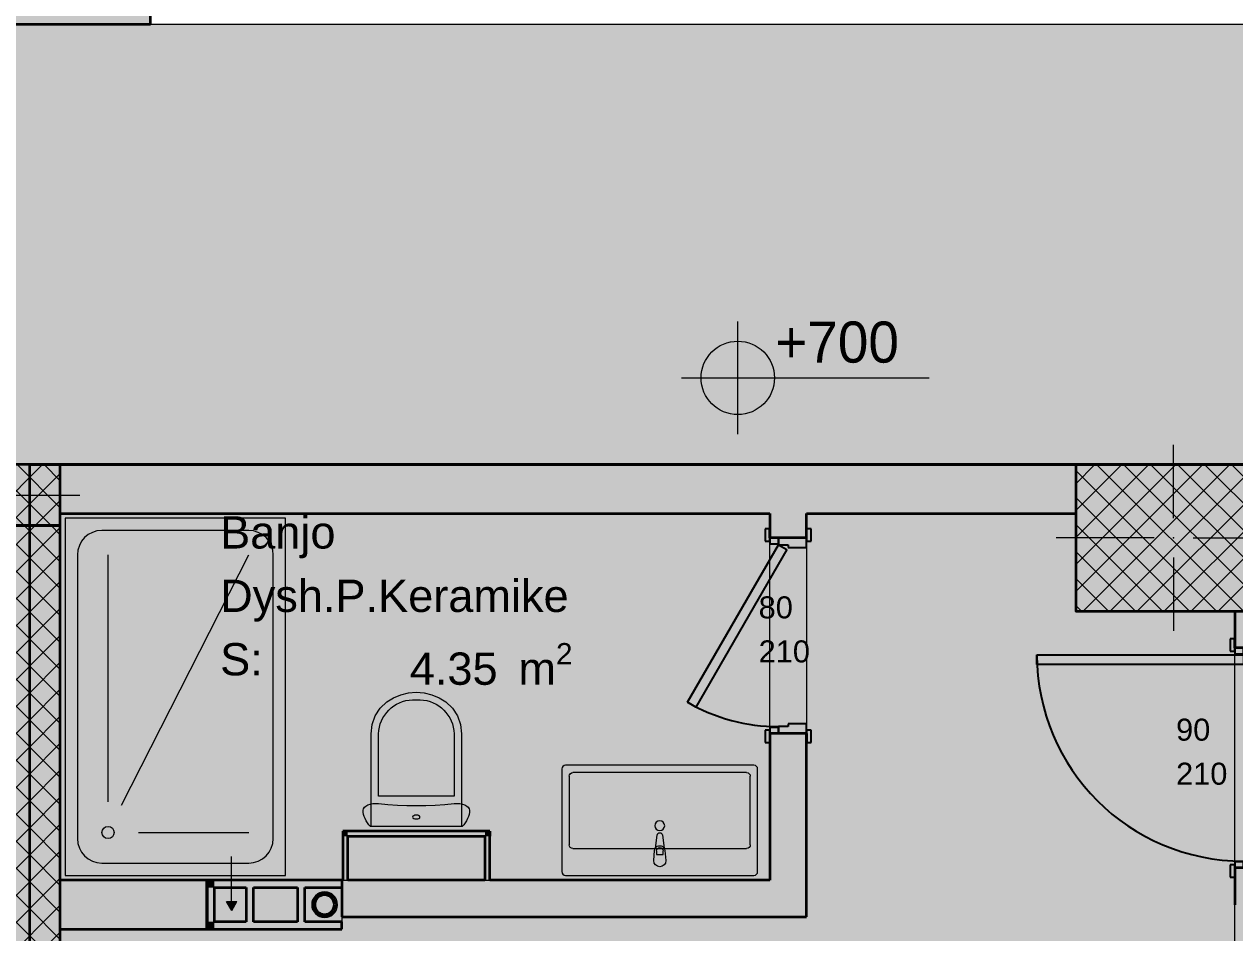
# Model space of a CAD drawing. Header units: millimetres. Extents: x 172821 to 253959, y -36092 to 17885.
# Drawn here: x 216514 to 221461, y -4731 to -1016 of the extents above; entities that cross this region are included whole.
import ezdxf
from ezdxf.enums import TextEntityAlignment as Align

# ---------------------------------------------------------------- set-up
doc = ezdxf.new("R2010")
doc.units = ezdxf.units.MM
doc.header["$MEASUREMENT"] = 0
doc.linetypes.add('Long Dashed', pattern=[2700, 1500, -1200])
for name, color, linetype, lineweight, true_color in [('A - Dimensionimi_Pen_No__156', 7, 'Continuous', 20, 0x54689e), ('A - Fill zone_Pen_No__255', 7, 'Continuous', 13, 0xe8e8e8), ('A - kanalet e ventilimit_Pen_No__176', 7, 'Continuous', 15, 0x93a0c6), ('A - kanalet e ventilimit_Pen_No__82', 7, 'Continuous', 20, 0xaaaaaa), ('A - Muret_Pen_No__82', 7, 'Continuous', 20, 0xaaaaaa), ('ARCHICAD Door Markers_Pen_No__112', 7, 'Continuous', 13, 0xd5aaaa), ('Model Unit - Zone_Pen_No__102', 7, 'Continuous', 13, 0xcccccc)]:
    doc.layers.add(name, color=color, linetype=linetype, lineweight=lineweight, true_color=true_color)
for name, color, linetype, lineweight in [('A - Fill zone_Pen_No__19', 255, 'Continuous', 0), ('A - Fill zone_Pen_No__2', 8, 'Continuous', 15), ('A - Fill zone_Pen_No__22', 8, 'Continuous', 35), ('A - kanalet e ventilimit_Pen_No__22', 8, 'Continuous', 35), ('A - Muret_Pen_No__22', 8, 'Continuous', 35), ('A - Sanitaria_Pen_No__18', 9, 'Continuous', 15), ('A - Shtyllat_Pen_No__101', 252, 'Continuous', 13), ('A - Shtyllat_Pen_No__22', 8, 'Continuous', 35), ('ARCHICAD Doors_Pen_No__42', 8, 'Continuous', 25), ('ARCHICAD Zone Stamps_Pen_No__101', 252, 'Continuous', 13)]:
    doc.layers.add(name, color=color, linetype=linetype, lineweight=lineweight)
for name, color, linetype in [('A - kanalet e ventilimit', 7, 'Continuous'), ('A - Muret', 7, 'Continuous'), ('A - Shtyllat', 7, 'Continuous'), ('Model Unit - Zone', 7, 'Continuous')]:
    doc.layers.add(name, color=color, linetype=linetype)
doc.styles.add('GENERATED_STYLE_1', font='GOTHIC.TTF')
doc.styles.add('GENERATED_STYLE_2', font='arial.ttf')
pattern_1 = [(45, (0, 0), (-55.154327, 55.154327), []), (135, (0, 0), (55.154327, 55.154327), [])]

# ---------------------------------------------------------------- blocks, each defined once
blk = doc.blocks.new('Banjo_Dysh.P.Keramike_74', base_point=(218135.4, -3641))
at = {"layer": 'ARCHICAD Zone Stamps_Pen_No__101', "color": 252, "lineweight": 13, "insert": (218089.4, -3546.6), "char_height": 132, "attachment_point": 1, "style": 'GENERATED_STYLE_2'}
blk.add_mtext('\\A1;{\\pql;\\pt0,6060;\\fArial|b0|i0|c0|p34;4.35\\fArial|b0|i0|c0|p34;\\A1{\\H.66x;\\S^  ;}\\fArial|b0|i0|c0|p34; m\\fArial|b0|i0|c0|p34;\\A1{\\H.66x;\\S2^  ;}}', dxfattribs=at)
at = {"layer": 'ARCHICAD Zone Stamps_Pen_No__101', "color": 252, "lineweight": 13, "style": 'GENERATED_STYLE_2'}
for tag, p in [('DUMMY_849', (218708.3, -2997.8)), ('ROOM_NAME', (217314.3, -3028)), ('DUMMY_850', (218708.3, -3257.1)), ('ROOM_NUMBER', (217314.3, -3287.3)), ('measuredAreaCode', (217314.3, -3546.6))]:
    blk.add_attdef(tag, text='', height=132, dxfattribs=at).set_placement(p, align=Align.TOP_LEFT)
blk = doc.blocks.new('Wall_22', base_point=(223211.1, -2816.2))
at = {"layer": 'A - Muret_Pen_No__82', "linetype": 'Continuous', "lineweight": 0, "true_color": 0xd4d4d4}
blk.add_hatch(color=254, dxfattribs=at).paths.add_polyline_path([(216661.1, -2816.2), (216661.1, -3016.2), (220811.1, -3016.2), (220811.1, -2816.2)])
at = {"layer": 'A - Muret_Pen_No__22', "color": 8, "linetype": 'Continuous', "lineweight": 35, "flags": 128}
for points in [[(220811.1, -2816.2), (216661.1, -2816.2)], [(216661.1, -3016.2), (219561.1, -3016.2)], [(219711.1, -3016.2), (220811.1, -3016.2)]]:
    blk.add_lwpolyline(points, dxfattribs=at)
blk = doc.blocks.new('Wall_73', base_point=(219561.1, -4516.2))
at = {"layer": 'A - Muret_Pen_No__82', "linetype": 'Continuous', "lineweight": 0, "true_color": 0xd4d4d4}
for points in [[(219561.1, -4516.2), (217812.1, -4516.2), (217812.1, -4666.2), (219561.1, -4666.2)], [(219561.1, -4516.2), (219711.1, -4666.2), (219711.1, -4516.2)], [(219561.1, -4516.2), (219561.1, -4666.2), (219711.1, -4666.2)]]:
    blk.add_hatch(color=254, dxfattribs=at).paths.add_polyline_path(points)
at = {"layer": 'A - Muret_Pen_No__22', "color": 8, "linetype": 'Continuous', "lineweight": 35, "flags": 128}
for points in [[(217816.1, -4516.2), (217812.1, -4516.2)], [(217812.1, -4516.2), (217812.1, -4666.2)], [(218396.1, -4516.2), (217836.1, -4516.2)], [(219561.1, -4516.2), (218416.1, -4516.2)], [(219711.1, -4666.2), (219711.1, -4516.2)], [(217812.1, -4666.2), (219711.1, -4666.2)]]:
    blk.add_lwpolyline(points, dxfattribs=at)
blk = doc.blocks.new('Door 25_2')
at = {"layer": 'ARCHICAD Doors_Pen_No__42', "color": 8, "linetype": 'Continuous', "lineweight": 25}
for p, q in [((-292.3, 337.4), (-272.3, 372)), ((-272.3, 372), (372, 0)), ((352, -34.6), (-292.3, 337.4)), ((-387, 54), (-437, 54)), ((-437, 54), (-437, 35)), ((-387, 35), (-387, 54)), ((437, 54), (387, 54)), ((387, 54), (387, 35)), ((437, 35), (437, 54)), ((-437, 35), (-387, 35)), ((-400, 35), (-437, 35)), ((-400, 35), (-437, 35)), ((-375, 35), (-400, 35)), ((-400, 35), (-400, 0)), ((-400, 0), (-400, 35)), ((-400, 0), (-400, 35)), ((-400, 0), (-375, 0)), ((-372, 0), (-400, 0)), ((-400, 0), (-400, -115)), ((-400, -115), (-400, 0)), ((-400, -115), (-400, 0)), ((-375, 0), (-375, 35)), ((-372, -40), (-372, 0)), ((372, 0), (352, -34.6)), ((400, 0), (372, 0)), ((372, 0), (372, -40)), ((400, 35), (375, 35)), ((375, 35), (375, 0)), ((375, 0), (400, 0)), ((387, 35), (437, 35)), ((400, 0), (400, 35)), ((400, 0), (400, 35)), ((400, 0), (400, 35)), ((400, 35), (437, 35)), ((400, 35), (437, 35)), ((400, -115), (400, 0)), ((400, -115), (400, 0)), ((400, -115), (400, 0)), ((-360, -40), (-372, -40)), ((-360, -115), (-360, -40)), ((372, -40), (360, -40)), ((360, -40), (360, -115)), ((-387, -115), (-437, -115)), ((-437, -115), (-437, -134)), ((-400, -115), (-437, -115)), ((-400, -115), (-437, -115)), ((-437, -134), (-387, -134)), ((-400, -115), (-360, -115)), ((-387, -134), (-387, -115)), ((360, -115), (400, -115)), ((437, -115), (387, -115)), ((387, -115), (387, -134)), ((387, -134), (437, -134)), ((400, -115), (437, -115)), ((400, -115), (437, -115)), ((437, -134), (437, -115))]:
    blk.add_line(p, q, dxfattribs=at)
blk.add_arc((372, 0), 744, 150, 180, dxfattribs=at)
blk = doc.blocks.new('D Marker 22')
at = {"layer": 'ARCHICAD Door Markers_Pen_No__112', "color": 9, "lineweight": 13, "true_color": 0xd5aaaa, "style": 'GENERATED_STYLE_2'}
for tag, p in [('AC_MarkerText_3', (-165.9, -155.7)), ('AC_MarkerText_2', (14.1, -224))]:
    blk.add_attdef(tag, text='', height=90, rotation=270, dxfattribs=at).set_placement(p, align=Align.BOTTOM_LEFT)
blk = doc.blocks.new('Wall_74', base_point=(219561.1, -4516.2))
at = {"layer": 'A - Muret_Pen_No__82', "linetype": 'Continuous', "lineweight": 0, "true_color": 0xd4d4d4}
for points in [[(219711.1, -3016.2), (219561.1, -3016.2), (219561.1, -3116.2), (219711.1, -3116.2)], [(219711.1, -3916.2), (219561.1, -3916.2), (219561.1, -4516.2), (219711.1, -4516.2)]]:
    blk.add_hatch(color=254, dxfattribs=at).paths.add_polyline_path(points)
at = {"layer": 'A - Muret_Pen_No__22', "color": 8, "linetype": 'Continuous', "lineweight": 35}
for p, q in [((219561.1, -3116.2), (219561.1, -3079.2)), ((219596.1, -3116.2), (219561.1, -3116.2)), ((219711.1, -3116.2), (219596.1, -3116.2)), ((219711.1, -3116.2), (219711.1, -3079.2)), ((219561.1, -3916.2), (219561.1, -3953.2)), ((219596.1, -3916.2), (219561.1, -3916.2)), ((219711.1, -3916.2), (219596.1, -3916.2)), ((219711.1, -3916.2), (219711.1, -3953.2))]:
    blk.add_line(p, q, dxfattribs=at)
at = {"layer": 'A - Muret_Pen_No__22', "color": 8, "linetype": 'Continuous', "lineweight": 35, "flags": 128}
for points in [[(219561.1, -3016.2), (219561.1, -3116.2)], [(219711.1, -3116.2), (219711.1, -3016.2)], [(219561.1, -3916.2), (219561.1, -4516.2)], [(219711.1, -4516.2), (219711.1, -3916.2)]]:
    blk.add_lwpolyline(points, dxfattribs=at)
at = {"layer": 'ARCHICAD Door Markers_Pen_No__112', "color": 9, "lineweight": 13, "true_color": 0xd5aaaa}
ref = blk.add_blockref('D Marker 22', (219561.1, -3516.2), dxfattribs=dict(at, rotation=90))
ref.add_attrib('AC_MarkerText_2', '80', dxfattribs={"color": 9, "lineweight": 13, "true_color": 0xd5aaaa, "height": 90, "rotation": 360, "style": 'GENERATED_STYLE_2'}).set_placement((219515.1, -3472.6), align=Align.BOTTOM_LEFT)
ref.add_attrib('AC_MarkerText_3', '210', dxfattribs={"color": 9, "lineweight": 13, "true_color": 0xd5aaaa, "height": 90, "rotation": 360, "style": 'GENERATED_STYLE_2'}).set_placement((219515.1, -3652.6), align=Align.BOTTOM_LEFT)
at = {"layer": 'ARCHICAD Doors_Pen_No__42', "color": 8, "linetype": 'Continuous', "lineweight": 25, "zscale": 1000, "rotation": 90}
blk.add_blockref('Door 25_2', (219596.1, -3516.2), dxfattribs=at)
blk = doc.blocks.new('Door 25')
at = {"layer": 'ARCHICAD Doors_Pen_No__42', "color": 8, "linetype": 'Continuous', "lineweight": 25}
for p, q in [((382, 0), (382, 844)), ((382, 844), (422, 844)), ((422, 844), (422, 0)), ((-437, 54), (-487, 54)), ((-487, 54), (-487, 35)), ((-437, 35), (-437, 54)), ((487, 54), (437, 54)), ((437, 54), (437, 35)), ((487, 35), (487, 54)), ((-487, 35), (-437, 35)), ((-450, 35), (-487, 35)), ((-450, 35), (-487, 35)), ((-425, 35), (-450, 35)), ((-450, 35), (-450, 0)), ((-450, 0), (-450, 35)), ((-450, 0), (-450, 35)), ((-450, 0), (-425, 0)), ((-422, 0), (-450, 0)), ((-450, 0), (-450, -115)), ((-450, -115), (-450, 0)), ((-450, -115), (-450, 0)), ((-425, 0), (-425, 35)), ((-422, -40), (-422, 0)), ((422, 0), (382, 0)), ((450, 0), (422, 0)), ((422, 0), (422, -40)), ((450, 35), (425, 35)), ((425, 35), (425, 0)), ((425, 0), (450, 0)), ((437, 35), (487, 35)), ((450, 0), (450, 35)), ((450, 0), (450, 35)), ((450, 0), (450, 35)), ((450, 35), (487, 35)), ((450, 35), (487, 35)), ((450, -115), (450, 0)), ((450, -115), (450, 0)), ((450, -115), (450, 0)), ((-410, -40), (-422, -40)), ((-410, -115), (-410, -40)), ((422, -40), (410, -40)), ((410, -40), (410, -115)), ((-437, -115), (-487, -115)), ((-487, -115), (-487, -134)), ((-450, -115), (-487, -115)), ((-450, -115), (-487, -115)), ((-487, -134), (-437, -134)), ((-450, -115), (-410, -115)), ((-437, -134), (-437, -115)), ((410, -115), (450, -115)), ((487, -115), (437, -115)), ((437, -115), (437, -134)), ((437, -134), (487, -134)), ((450, -115), (487, -115)), ((450, -115), (487, -115)), ((487, -134), (487, -115))]:
    blk.add_line(p, q, dxfattribs=at)
blk.add_arc((422, 0), 844, 90, 180, dxfattribs=at)
blk = doc.blocks.new('Wall_88', base_point=(221611.1, -3416.2))
at = {"layer": 'A - Muret_Pen_No__82', "linetype": 'Continuous', "lineweight": 0, "true_color": 0xd4d4d4}
for points in [[(221461.1, -3416.2), (221461.1, -3566.2), (221611.1, -3566.2), (221611.1, -3416.2)], [(221461.1, -4616.2), (221611.1, -4616.2), (221611.1, -4466.2), (221461.1, -4466.2)]]:
    blk.add_hatch(color=254, dxfattribs=at).paths.add_polyline_path(points)
at = {"layer": 'A - Muret_Pen_No__22', "color": 8, "linetype": 'Continuous', "lineweight": 35}
for p, q in [((221461.1, -3566.2), (221461.1, -3529.2)), ((221611.1, -3566.2), (221611.1, -3529.2)), ((221496.1, -3566.2), (221461.1, -3566.2)), ((221611.1, -3566.2), (221496.1, -3566.2)), ((221461.1, -4466.2), (221461.1, -4503.2)), ((221496.1, -4466.2), (221461.1, -4466.2)), ((221611.1, -4466.2), (221496.1, -4466.2)), ((221611.1, -4466.2), (221611.1, -4503.2))]:
    blk.add_line(p, q, dxfattribs=at)
at = {"layer": 'A - Muret_Pen_No__22', "color": 8, "linetype": 'Continuous', "lineweight": 35, "flags": 128}
for points in [[(221461.1, -3416.2), (221461.1, -3566.2)], [(221611.1, -3566.2), (221611.1, -3416.2)], [(221461.1, -4466.2), (221461.1, -4616.2)], [(221611.1, -4616.2), (221611.1, -4466.2)]]:
    blk.add_lwpolyline(points, dxfattribs=at)
at = {"layer": 'ARCHICAD Door Markers_Pen_No__112', "color": 9, "lineweight": 13, "true_color": 0xd5aaaa}
ref = blk.add_blockref('D Marker 22', (221611.1, -4016.2), dxfattribs=dict(at, rotation=270))
ref.add_attrib('AC_MarkerText_2', '90', dxfattribs={"color": 9, "lineweight": 13, "true_color": 0xd5aaaa, "height": 90, "rotation": 360, "style": 'GENERATED_STYLE_2'}).set_placement((221221.1, -3972.6), align=Align.BOTTOM_LEFT)
ref.add_attrib('AC_MarkerText_3', '210', dxfattribs={"color": 9, "lineweight": 13, "true_color": 0xd5aaaa, "height": 90, "rotation": 360, "style": 'GENERATED_STYLE_2'}).set_placement((221221.1, -4152.6), align=Align.BOTTOM_LEFT)
at = {"layer": 'ARCHICAD Doors_Pen_No__42', "color": 8, "linetype": 'Continuous', "lineweight": 25, "zscale": 1000, "rotation": 90}
blk.add_blockref('Door 25', (221496.1, -4016.2), dxfattribs=at)
blk = doc.blocks.new('Door 25_3')
at = {"layer": 'ARCHICAD Doors_Pen_No__42', "color": 8, "linetype": 'Continuous', "lineweight": 25}
for p, q in [((432, 0), (432, 944)), ((432, 944), (472, 944)), ((472, 944), (472, 0)), ((-487, 104), (-537, 104)), ((-537, 104), (-537, 85)), ((-487, 85), (-487, 104)), ((537, 104), (487, 104)), ((487, 104), (487, 85)), ((537, 85), (537, 104)), ((-537, 85), (-487, 85)), ((-500, 85), (-537, 85)), ((-500, 85), (-537, 85)), ((-475, 85), (-500, 85)), ((-500, 85), (-500, 0)), ((-500, 0), (-500, 85)), ((-500, 0), (-500, 85)), ((-475, 0), (-475, 85)), ((500, 85), (475, 85)), ((475, 85), (475, 0)), ((487, 85), (537, 85)), ((500, 0), (500, 85)), ((500, 0), (500, 85)), ((500, 0), (500, 85)), ((500, 85), (537, 85)), ((500, 85), (537, 85)), ((-500, 0), (-475, 0)), ((-472, 0), (-500, 0)), ((-500, 0), (-500, -115)), ((-500, -115), (-500, 0)), ((-500, -115), (-500, 0)), ((-472, -40), (-472, 0)), ((472, 0), (432, 0)), ((500, 0), (472, 0)), ((472, 0), (472, -40)), ((475, 0), (500, 0)), ((500, -115), (500, 0)), ((500, -115), (500, 0)), ((500, -115), (500, 0)), ((-460, -40), (-472, -40)), ((-460, -115), (-460, -40)), ((472, -40), (460, -40)), ((460, -40), (460, -115)), ((-487, -115), (-537, -115)), ((-537, -115), (-537, -134)), ((-500, -115), (-537, -115)), ((-500, -115), (-537, -115)), ((-537, -134), (-487, -134)), ((-500, -115), (-460, -115)), ((-487, -134), (-487, -115)), ((460, -115), (500, -115)), ((537, -115), (487, -115)), ((487, -115), (487, -134)), ((487, -134), (537, -134)), ((500, -115), (537, -115)), ((500, -115), (537, -115)), ((537, -134), (537, -115))]:
    blk.add_line(p, q, dxfattribs=at)
blk.add_arc((472, 0), 944, 90, 180, dxfattribs=at)
blk = doc.blocks.new('Wall_229', base_point=(217030.1, -1016.2))
at = {"layer": 'A - Muret_Pen_No__82', "linetype": 'Continuous', "lineweight": 0, "true_color": 0xd4d4d4}
for points in [[(213831.1, -816.2), (213831.1, -1016.2), (213981.1, -1016.2), (213981.1, -816.2)], [(214981.1, -816.2), (214981.1, -1016.2), (217030.1, -1016.2), (217030.1, -816.2)]]:
    blk.add_hatch(color=254, dxfattribs=at).paths.add_polyline_path(points)
at = {"layer": 'A - Muret_Pen_No__22', "color": 8, "linetype": 'Continuous', "lineweight": 35}
for p, q in [((213981.1, -816.2), (213944.1, -816.2)), ((213981.1, -901.2), (213981.1, -816.2)), ((214981.1, -816.2), (215018.1, -816.2)), ((214981.1, -901.2), (214981.1, -816.2)), ((213981.1, -1016.2), (213981.1, -901.2)), ((214981.1, -1016.2), (214981.1, -901.2)), ((213981.1, -1016.2), (213944.1, -1016.2)), ((214981.1, -1016.2), (215018.1, -1016.2))]:
    blk.add_line(p, q, dxfattribs=at)
at = {"layer": 'A - Muret_Pen_No__22', "color": 8, "linetype": 'Continuous', "lineweight": 35, "flags": 128}
for points in [[(213981.1, -816.2), (213831.1, -816.2)], [(215481.1, -816.2), (214981.1, -816.2)], [(217030.1, -816.2), (215631.1, -816.2)], [(217030.1, -1016.2), (217030.1, -816.2)], [(213831.1, -1016.2), (213981.1, -1016.2)], [(214981.1, -1016.2), (217030.1, -1016.2)]]:
    blk.add_lwpolyline(points, dxfattribs=at)
at = {"layer": 'ARCHICAD Door Markers_Pen_No__112', "color": 9, "lineweight": 13, "true_color": 0xd5aaaa}
ref = blk.add_blockref('D Marker 22', (214481.1, -1016.2), dxfattribs=dict(at, rotation=180))
ref.add_attrib('AC_MarkerText_2', '100', dxfattribs={"color": 9, "lineweight": 13, "true_color": 0xd5aaaa, "height": 90, "rotation": 90, "style": 'GENERATED_STYLE_2'}).set_placement((214466.9, -751.7), align=Align.BOTTOM_LEFT)
ref.add_attrib('AC_MarkerText_3', '210', dxfattribs={"color": 9, "lineweight": 13, "true_color": 0xd5aaaa, "height": 90, "rotation": 90, "style": 'GENERATED_STYLE_2'}).set_placement((214646.9, -751.7), align=Align.BOTTOM_LEFT)
at = {"layer": 'ARCHICAD Doors_Pen_No__42', "color": 8, "linetype": 'Continuous', "lineweight": 25, "xscale": -1, "zscale": 1000}
blk.add_blockref('Door 25_3', (214481.1, -901.2), dxfattribs=at)
blk = doc.blocks.new('Wall_253', base_point=(218416.1, -4316.2))
at = {"layer": 'A - Muret_Pen_No__82', "linetype": 'Continuous', "lineweight": 0, "true_color": 0xd4d4d4}
for points in [[(217836.1, -4336.2), (217816.1, -4316.2), (217816.1, -4336.2)], [(217836.1, -4316.2), (217816.1, -4316.2), (217836.1, -4336.2)], [(217836.1, -4336.2), (218396.1, -4336.2), (218396.1, -4316.2), (217836.1, -4316.2)], [(218396.1, -4336.2), (218416.1, -4336.2), (218416.1, -4316.2)], [(218396.1, -4336.2), (218416.1, -4316.2), (218396.1, -4316.2)]]:
    blk.add_hatch(color=254, dxfattribs=at).paths.add_polyline_path(points)
at = {"layer": 'A - Muret_Pen_No__22', "color": 8, "linetype": 'Continuous', "lineweight": 35, "flags": 128}
for points in [[(217816.1, -4316.2), (217816.1, -4336.2)], [(218416.1, -4316.2), (217816.1, -4316.2)], [(217836.1, -4336.2), (218396.1, -4336.2)], [(218416.1, -4316.2), (218416.1, -4336.2)]]:
    blk.add_lwpolyline(points, dxfattribs=at)
blk = doc.blocks.new('Wall_254', base_point=(218416.1, -4316.2))
at = {"layer": 'A - Muret_Pen_No__82', "linetype": 'Continuous', "lineweight": 0, "true_color": 0xd4d4d4}
blk.add_hatch(color=254, dxfattribs=at).paths.add_polyline_path([(218396.1, -4336.2), (218396.1, -4516.2), (218416.1, -4516.2), (218416.1, -4336.2)])
at = {"layer": 'A - Muret_Pen_No__22', "color": 8, "linetype": 'Continuous', "lineweight": 35, "flags": 128}
for points in [[(218396.1, -4336.2), (218396.1, -4516.2)], [(218416.1, -4516.2), (218416.1, -4336.2)]]:
    blk.add_lwpolyline(points, dxfattribs=at)
blk = doc.blocks.new('Wall_255', base_point=(217816.1, -4316.2))
at = {"layer": 'A - Muret_Pen_No__82', "linetype": 'Continuous', "lineweight": 0, "true_color": 0xd4d4d4}
blk.add_hatch(color=254, dxfattribs=at).paths.add_polyline_path([(217816.1, -4336.2), (217816.1, -4516.2), (217836.1, -4516.2), (217836.1, -4336.2)])
at = {"layer": 'A - Muret_Pen_No__22', "color": 8, "linetype": 'Continuous', "lineweight": 35, "flags": 128}
for points in [[(217816.1, -4336.2), (217816.1, -4516.2)], [(217836.1, -4516.2), (217836.1, -4336.2)]]:
    blk.add_lwpolyline(points, dxfattribs=at)
blk = doc.blocks.new('Wall_298', base_point=(217261.1, -4516.2))
at = {"layer": 'A - kanalet e ventilimit_Pen_No__82', "linetype": 'Continuous', "lineweight": 0, "true_color": 0xd4d4d4}
for points in [[(217291.1, -4546.2), (217261.1, -4516.2), (217261.1, -4546.2)], [(217291.1, -4516.2), (217261.1, -4516.2), (217291.1, -4546.2)], [(217291.1, -4546.2), (217811.1, -4546.2), (217811.1, -4516.2), (217291.1, -4516.2)]]:
    blk.add_hatch(color=254, dxfattribs=at).paths.add_polyline_path(points)
at = {"layer": 'A - kanalet e ventilimit_Pen_No__22', "color": 8, "linetype": 'Continuous', "lineweight": 35, "flags": 128}
for points in [[(217261.1, -4516.2), (217261.1, -4546.2)], [(217811.1, -4516.2), (217261.1, -4516.2)], [(217291.1, -4546.2), (217421.1, -4546.2)], [(217451.1, -4546.2), (217631.1, -4546.2)], [(217661.1, -4546.2), (217811.1, -4546.2)], [(217811.1, -4516.2), (217811.1, -4546.2)]]:
    blk.add_lwpolyline(points, dxfattribs=at)
blk = doc.blocks.new('Wall_299', base_point=(217661.1, -4516.2))
at = {"layer": 'A - kanalet e ventilimit_Pen_No__82', "linetype": 'Continuous', "lineweight": 0, "true_color": 0xd4d4d4}
blk.add_hatch(color=254, dxfattribs=at).paths.add_polyline_path([(217631.1, -4546.2), (217631.1, -4686.2), (217661.1, -4686.2), (217661.1, -4546.2)])
at = {"layer": 'A - kanalet e ventilimit_Pen_No__22', "color": 8, "linetype": 'Continuous', "lineweight": 35, "flags": 128}
for points in [[(217631.1, -4546.2), (217631.1, -4686.2)], [(217661.1, -4686.2), (217661.1, -4546.2)]]:
    blk.add_lwpolyline(points, dxfattribs=at)
blk = doc.blocks.new('Wall_300', base_point=(217811.1, -4716.2))
at = {"layer": 'A - kanalet e ventilimit_Pen_No__82', "linetype": 'Continuous', "lineweight": 0, "true_color": 0xd4d4d4}
for points in [[(217261.1, -4686.2), (217261.1, -4716.2), (217291.1, -4686.2)], [(217291.1, -4686.2), (217261.1, -4716.2), (217291.1, -4716.2)], [(217291.1, -4716.2), (217811.1, -4716.2), (217811.1, -4686.2), (217291.1, -4686.2)]]:
    blk.add_hatch(color=254, dxfattribs=at).paths.add_polyline_path(points)
at = {"layer": 'A - kanalet e ventilimit_Pen_No__22', "color": 8, "linetype": 'Continuous', "lineweight": 35, "flags": 128}
for points in [[(217261.1, -4716.2), (217261.1, -4686.2)], [(217421.1, -4686.2), (217291.1, -4686.2)], [(217631.1, -4686.2), (217451.1, -4686.2)], [(217811.1, -4686.2), (217661.1, -4686.2)], [(217811.1, -4716.2), (217811.1, -4686.2)], [(217261.1, -4716.2), (217811.1, -4716.2)]]:
    blk.add_lwpolyline(points, dxfattribs=at)
blk = doc.blocks.new('Wall_301', base_point=(217261.1, -4716.2))
at = {"layer": 'A - kanalet e ventilimit_Pen_No__82', "linetype": 'Continuous', "lineweight": 0, "true_color": 0xd4d4d4}
blk.add_hatch(color=254, dxfattribs=at).paths.add_polyline_path([(217291.1, -4686.2), (217291.1, -4546.2), (217261.1, -4546.2), (217261.1, -4686.2)])
at = {"layer": 'A - kanalet e ventilimit_Pen_No__22', "color": 8, "linetype": 'Continuous', "lineweight": 35, "flags": 128}
for points in [[(217261.1, -4546.2), (217261.1, -4686.2)], [(217291.1, -4686.2), (217291.1, -4546.2)]]:
    blk.add_lwpolyline(points, dxfattribs=at)
blk = doc.blocks.new('Wall_302', base_point=(217421.1, -4516.2))
at = {"layer": 'A - kanalet e ventilimit_Pen_No__82', "linetype": 'Continuous', "lineweight": 0, "true_color": 0xd4d4d4}
blk.add_hatch(color=254, dxfattribs=at).paths.add_polyline_path([(217421.1, -4546.2), (217421.1, -4686.2), (217451.1, -4686.2), (217451.1, -4546.2)])
at = {"layer": 'A - kanalet e ventilimit_Pen_No__22', "color": 8, "linetype": 'Continuous', "lineweight": 35, "flags": 128}
for points in [[(217421.1, -4546.2), (217421.1, -4686.2)], [(217451.1, -4686.2), (217451.1, -4546.2)]]:
    blk.add_lwpolyline(points, dxfattribs=at)
blk = doc.blocks.new('Wall_303', base_point=(217791.1, -4616.2))
at = {"layer": 'A - kanalet e ventilimit_Pen_No__82', "linetype": 'Continuous', "lineweight": 0, "true_color": 0xd4d4d4}
blk.add_hatch(color=254, dxfattribs=at).paths.add_polyline_path([(217791.1, -4616.2, 1), (217691.1, -4616.2), (217701.1, -4616.2, -1), (217781.1, -4616.2)])
at = {"layer": 'A - kanalet e ventilimit_Pen_No__22', "color": 8, "linetype": 'Continuous', "lineweight": 35}
for radius in [50, 40]:
    blk.add_arc((217741.1, -4616.2), radius, 0, 180, dxfattribs=at)
blk = doc.blocks.new('Wall_304', base_point=(217691.1, -4616.2))
at = {"layer": 'A - kanalet e ventilimit_Pen_No__82', "linetype": 'Continuous', "lineweight": 0, "true_color": 0xd4d4d4}
blk.add_hatch(color=254, dxfattribs=at).paths.add_polyline_path([(217691.1, -4616.2, 1), (217791.1, -4616.2), (217781.1, -4616.2, -1), (217701.1, -4616.2)])
at = {"layer": 'A - kanalet e ventilimit_Pen_No__22', "color": 8, "linetype": 'Continuous', "lineweight": 35}
for radius in [50, 40]:
    blk.add_arc((217741.1, -4616.2), radius, 180, 0, dxfattribs=at)
blk = doc.blocks.new('Wall_305', base_point=(217260.1, -4516.2))
at = {"layer": 'A - Muret_Pen_No__82', "linetype": 'Continuous', "lineweight": 0, "true_color": 0xd4d4d4}
blk.add_hatch(color=254, dxfattribs=at).paths.add_polyline_path([(217260.1, -4516.2), (216661.1, -4516.2), (216661.1, -4716.2), (217260.1, -4716.2)])
at = {"layer": 'A - Muret_Pen_No__22', "color": 8, "linetype": 'Continuous', "lineweight": 35, "flags": 128}
for points in [[(217260.1, -4516.2), (216661.1, -4516.2)], [(217260.1, -4716.2), (217260.1, -4516.2)], [(216661.1, -4716.2), (217260.1, -4716.2)]]:
    blk.add_lwpolyline(points, dxfattribs=at)
blk = doc.blocks.new('Column_7', base_point=(216536.1, -4841.2))
at = {"layer": 'A - Shtyllat_Pen_No__101', "linetype": 'Continuous', "lineweight": 13}
h = blk.add_hatch(dxfattribs=at)
h.set_pattern_fill('Concrete_Block', color=252, style=0, pattern_type=2)
h.set_pattern_definition(pattern_1)
h.paths.add_polyline_path([(216661.1, -3066.2), (216411.1, -3066.2), (216411.1, -6616.2), (216661.1, -6616.2)])
at = {"layer": 'A - Shtyllat_Pen_No__101', "color": 252, "linetype": 'Continuous', "lineweight": 13}
for p, q in [((216536.1, -4761.2), (216536.1, -2986.2)), ((216456.1, -4841.2), (216331.1, -4841.2)), ((216616.1, -4841.2), (216741.1, -4841.2)), ((216536.1, -4921.2), (216536.1, -6696.2))]:
    blk.add_line(p, q, dxfattribs=at)
blk.add_point((216536.1, -4841.2), dxfattribs=at)
at = {"layer": 'A - Shtyllat_Pen_No__22', "color": 8, "linetype": 'Continuous', "lineweight": 35, "flags": 128}
blk.add_lwpolyline([(216661.1, -3066.2), (216411.1, -3066.2), (216411.1, -6616.2), (216661.1, -6616.2)], close=True, dxfattribs=at)
blk = doc.blocks.new('Column_8', base_point=(214961.1, -2941.2))
at = {"layer": 'A - Shtyllat_Pen_No__101', "linetype": 'Continuous', "lineweight": 13}
h = blk.add_hatch(dxfattribs=at)
h.set_pattern_fill('Concrete_Block', color=252, style=0, pattern_type=2)
h.set_pattern_definition(pattern_1)
h.paths.add_polyline_path([(213261.1, -2816.2), (213261.1, -3066.2), (216661.1, -3066.2), (216661.1, -2816.2)])
at = {"layer": 'A - Shtyllat_Pen_No__101', "color": 252, "linetype": 'Continuous', "lineweight": 13}
for p, q in [((214961.1, -2861.2), (214961.1, -2736.2)), ((214881.1, -2941.2), (213181.1, -2941.2)), ((215041.1, -2941.2), (216741.1, -2941.2)), ((214961.1, -3021.2), (214961.1, -3146.2))]:
    blk.add_line(p, q, dxfattribs=at)
blk.add_point((214961.1, -2941.2), dxfattribs=at)
at = {"layer": 'A - Shtyllat_Pen_No__22', "color": 8, "linetype": 'Continuous', "lineweight": 35, "flags": 128}
blk.add_lwpolyline([(213261.1, -2816.2), (213261.1, -3066.2), (216661.1, -3066.2), (216661.1, -2816.2)], close=True, dxfattribs=at)
blk = doc.blocks.new('Column_21', base_point=(221211.1, -3116.2))
at = {"layer": 'A - Shtyllat_Pen_No__101', "linetype": 'Continuous', "lineweight": 13}
h = blk.add_hatch(dxfattribs=at)
h.set_pattern_fill('Concrete_Block', color=252, style=0, pattern_type=2)
h.set_pattern_definition(pattern_1)
h.paths.add_polyline_path([(220811.1, -2816.2), (220811.1, -3416.2), (221611.1, -3416.2), (221611.1, -2816.2)])
at = {"layer": 'A - Shtyllat_Pen_No__101', "color": 252, "linetype": 'Continuous', "lineweight": 13}
for p, q in [((221211.1, -3036.2), (221211.1, -2736.2)), ((221131.1, -3116.2), (220731.1, -3116.2)), ((221291.1, -3116.2), (221691.1, -3116.2)), ((221211.1, -3196.2), (221211.1, -3496.2))]:
    blk.add_line(p, q, dxfattribs=at)
blk.add_point((221211.1, -3116.2), dxfattribs=at)
at = {"layer": 'A - Shtyllat_Pen_No__22', "color": 8, "linetype": 'Continuous', "lineweight": 35, "flags": 128}
blk.add_lwpolyline([(220811.1, -2816.2), (220811.1, -3416.2), (221611.1, -3416.2), (221611.1, -2816.2)], close=True, dxfattribs=at)
blk = doc.blocks.new('Shower Tray 25_11')
at = {"layer": 'A - Sanitaria_Pen_No__18', "color": 9, "linetype": 'Continuous', "lineweight": 15}
for p, q in [((750, 1410), (150, 1410)), ((50, 1310), (50, 150)), ((175, 300), (175, 1310)), ((230.5, 287), (750, 1310)), ((850, 150), (850, 1310)), ((300, 175), (750, 175)), ((150, 50), (750, 50))]:
    blk.add_line(p, q, dxfattribs=at)
at = {"layer": 'A - Sanitaria_Pen_No__18', "color": 9, "linetype": 'Continuous', "lineweight": 15, "flags": 128}
blk.add_lwpolyline([(900, 0), (900, 1460), (0, 1460), (0, 0)], close=True, dxfattribs=at)
at = {"layer": 'A - Sanitaria_Pen_No__18', "color": 9, "linetype": 'Continuous', "lineweight": 15}
blk.add_circle((175, 175), 25, dxfattribs=at)
for centre, start, end in [((150, 1310), 90, 180), ((750, 1310), 0, 90), ((150, 150), 180, 270), ((750, 150), 270, 0)]:
    blk.add_arc(centre, 100, start, end, dxfattribs=at)
blk = doc.blocks.new('Basin 25')
at = {"layer": 'A - Sanitaria_Pen_No__18', "color": 9, "linetype": 'Continuous', "lineweight": 15}
for p, q in [((-13.6, -99.8), (-13.6, -84.9)), ((-13.6, -84.9), (13.6, -84.9)), ((13.6, -84.9), (13.6, -99.8)), ((-370, -405), (-370, -125)), ((-355, -110), (355, -110)), ((370, -125), (370, -405)), ((355, -420), (-355, -420))]:
    blk.add_line(p, q, dxfattribs=at)
at = {"layer": 'A - Sanitaria_Pen_No__18', "color": 9, "linetype": 'Continuous', "lineweight": 15, "flags": 128}
for points in [[(-385, 0), (385, 0, -0.414214), (400, -15), (400, -435, -0.414214), (385, -450), (-385, -450, -0.414214), (-400, -435), (-400, -15, -0.414214)], [(-25, -60), (-21, -102, 0.12102), (-17.7, -111.5), (-11.1, -164.4, 0.882566), (11.1, -164.4), (17.7, -111.5, 0.12102), (21, -102), (25, -60, 1)]]:
    blk.add_lwpolyline(points, format="xyb", close=True, dxfattribs=at)
at = {"layer": 'A - Sanitaria_Pen_No__18', "color": 9, "linetype": 'Continuous', "lineweight": 15}
blk.add_circle((0, -202.7), 20, dxfattribs=at)
for centre, radius, start, end in [((-355, -125), 15, 90, 180), ((0, -100.1), 21.1, 212.771, 327.229), ((0, -99.8), 13.6, 180, 0), ((355, -125), 15, 0, 90), ((-355, -405), 15, 180, 270), ((355, -405), 15, 270, 0)]:
    blk.add_arc(centre, radius, start, end, dxfattribs=at)
blk = doc.blocks.new('WC 25')
at = {"layer": 'A - Sanitaria_Pen_No__18', "color": 9, "linetype": 'Continuous', "lineweight": 15}
for p, q in [((0, -124.9), (-155, -124.9)), ((-155, -124.9), (-155, -379.9)), ((155, -124.9), (0, -124.9)), ((155, -379.9), (155, -124.9)), ((-15.6, -519.2), (15.6, -519.2))]:
    blk.add_line(p, q, dxfattribs=at)
at = {"layer": 'A - Sanitaria_Pen_No__18', "color": 9, "linetype": 'Continuous', "lineweight": 15, "flags": 128}
for points in [[(-186.8, 0), (-193.9, -7.9), (-200.1, -16), (-205.4, -24.3), (-209.7, -32.8), (-213.1, -41.3), (-215.5, -50), (-217, -58.7), (-217.5, -67.4), (-216.2, -73.5), (-212.4, -79.2), (-206.3, -84.4), (-198.2, -88.8), (-188.5, -92.1), (-177.6, -94.2), (-166.1, -95), (-154.5, -94.4), (-116.2, -90.9), (-77.6, -88.3), (-38.9, -86.8), (0, -86.3), (38.9, -86.8), (77.6, -88.3), (116.2, -90.9), (154.5, -94.4), (166.1, -95), (177.6, -94.2), (188.5, -92.1), (198.2, -88.8), (206.3, -84.4), (212.4, -79.2), (216.2, -73.5), (217.5, -67.4), (217, -58.7), (215.5, -50), (213.1, -41.3), (209.7, -32.8), (205.4, -24.3), (200.1, -16), (193.9, -7.9), (186.8, 0)], [(185, -380), (185, 0), (-185, 0), (-185, -380), (-180.7, -417.3), (-167.8, -452.7), (-147.3, -484.1), (-120, -510), (-92.8, -527.2), (-63.2, -539.7), (-32, -547.4), (0, -550), (32, -547.4), (63.2, -539.7), (92.8, -527.2), (120, -510), (147.3, -484.1), (167.8, -452.7), (180.7, -417.3)]]:
    blk.add_lwpolyline(points, close=True, dxfattribs=at)
at = {"layer": 'A - Sanitaria_Pen_No__18', "color": 9, "linetype": 'Continuous', "lineweight": 15}
for centre, start, end in [((-8.9, -373.1), 182.66, 267.3883), ((8.9, -373.1), 272.6117, 357.34)]:
    blk.add_arc(centre, 146.2, start, end, dxfattribs=at)
blk.add_ellipse((0, -39.4), major_axis=(15, 0), ratio=0.524717, dxfattribs=at)
blk = doc.blocks.new('Polyline_15', base_point=(217361.5, -4639.6))
at = {"layer": 'A - kanalet e ventilimit_Pen_No__176', "linetype": 'Continuous', "lineweight": 15, "true_color": 0x93a0c6}
blk.add_hatch(color=253, dxfattribs=at).paths.add_polyline_path([(217361.5, -4639.6), (217382.4, -4603.2), (217340.4, -4603.2)])
at = {"layer": 'A - kanalet e ventilimit_Pen_No__176', "color": 253, "linetype": 'Continuous', "lineweight": 15, "true_color": 0x93a0c6}
for p, q in [((217340.4, -4603.2), (217382.4, -4603.2)), ((217361.5, -4639.6), (217340.4, -4603.2)), ((217361.5, -4639.6), (217382.4, -4603.2))]:
    blk.add_line(p, q, dxfattribs=at)
at = {"layer": 'A - kanalet e ventilimit_Pen_No__176', "color": 253, "linetype": 'Long Dashed', "lineweight": 15, "true_color": 0x93a0c6, "flags": 128}
blk.add_lwpolyline([(217361.4, -4603.2), (217361.2, -4419.4)], dxfattribs=at)

msp = doc.modelspace()

# ---------------------------------------------------------------- hatches: boundary and pattern name
at = {"layer": 'A - Fill zone_Pen_No__19', "linetype": 'Continuous', "lineweight": 0, "true_color": 0x3f3f3f}
msp.add_hatch(color=250, dxfattribs=at).paths.add_polyline_path([(202311.1, -2816.2), (202311.1, -1016.2), (223211.1, -1016.2), (223211.1, -2816.2), (216536.1, -2816.2), (216536.1, -6741.2), (218286.1, -6741.2), (218286.1, -8866.2), (218411.1, -8866.2), (218411.1, -10116.2), (213111.1, -10116.2), (211161.1, -10116.2), (211161.1, -17436.2), (209361.1, -17436.2), (209361.1, -2816.2)])
at = {"layer": 'A - Fill zone_Pen_No__255', "linetype": 'Continuous', "lineweight": 0, "true_color": 0xf9f9f9}
msp.add_hatch(color=7, dxfattribs=at).paths.add_polyline_path([(216536.1, -6741.2), (216536.1, -2816.2), (223211.1, -2816.2), (223211.1, -1016.2), (223211.1, -541.2), (227761.1, -541.2), (227761.1, 133.8), (232061.1, 133.8), (232061.1, -8866.2), (218286.1, -8866.2), (218286.1, -6741.2)])

# ---------------------------------------------------------------- linework, layer by layer
at = {"layer": 'A - Dimensionimi_Pen_No__156', "color": 165, "linetype": 'Continuous', "lineweight": 20, "true_color": 0x54689e}
for points in [[(219429.9, -2692.2), (219429.9, -2232.2)], [(219199.9, -2462.2), (220211.7, -2462.2)]]:
    msp.add_lwpolyline(points, dxfattribs=at)
msp.add_circle((219429.9, -2462.2), 150, dxfattribs=at)
at = {"layer": 'A - Fill zone_Pen_No__2', "color": 8, "linetype": 'Continuous', "lineweight": 15, "flags": 128}
msp.add_lwpolyline([(202311.1, -2816.2), (202311.1, -1016.2), (223211.1, -1016.2), (223211.1, -2816.2), (216536.1, -2816.2), (216536.1, -6741.2), (218286.1, -6741.2), (218286.1, -8866.2), (218411.1, -8866.2), (218411.1, -10116.2), (213111.1, -10116.2), (211161.1, -10116.2), (211161.1, -17436.2), (209361.1, -17436.2), (209361.1, -2816.2)], close=True, dxfattribs=at)
at = {"layer": 'A - Fill zone_Pen_No__22', "color": 8, "linetype": 'Continuous', "lineweight": 35, "flags": 128}
msp.add_lwpolyline([(216536.1, -6741.2), (216536.1, -2816.2), (223211.1, -2816.2), (223211.1, -1016.2), (223211.1, -541.2), (227761.1, -541.2), (227761.1, 133.8), (232061.1, 133.8), (232061.1, -8866.2), (218286.1, -8866.2), (218286.1, -6741.2)], close=True, dxfattribs=at)
at = {"layer": 'Model Unit - Zone_Pen_No__102', "color": 254, "linetype": 'Continuous', "lineweight": 13, "true_color": 0xcccccc, "flags": 128}
for points in [[(216661.1, -3016.2), (216661.1, -4516.2), (219561.1, -4516.2), (219561.1, -3016.2)], [(217811.1, -4716.2), (216661.1, -4716.2), (216661.1, -6616.2), (218261.1, -6616.2), (218261.1, -5566.2), (218411.1, -5566.2), (218411.1, -6616.2), (218411.1, -8616.2), (220811.1, -8616.2), (220811.1, -8266.2), (221461.1, -8266.2), (221461.1, -4566.2), (221461.1, -3416.2), (220811.1, -3416.2), (220811.1, -3016.2), (219711.1, -3016.2), (219711.1, -4666.2), (217811.1, -4666.2)]]:
    msp.add_lwpolyline(points, close=True, dxfattribs=at)

# ---------------------------------------------------------------- block references
at = {"layer": 'A - kanalet e ventilimit', "color": 253, "linetype": 'Long Dashed', "lineweight": 15, "true_color": 0x93a0c6}
msp.add_blockref('Polyline_15', (217361.5, -4639.6), dxfattribs=at)
at = {"layer": 'A - kanalet e ventilimit', "color": 8, "lineweight": 35}
for name, p in [('Wall_298', (217261.1, -4516.2)), ('Wall_301', (217261.1, -4716.2)), ('Wall_302', (217421.1, -4516.2)), ('Wall_299', (217661.1, -4516.2)), ('Wall_303', (217791.1, -4616.2)), ('Wall_304', (217691.1, -4616.2)), ('Wall_300', (217811.1, -4716.2))]:
    msp.add_blockref(name, p, dxfattribs=at)
at = {"layer": 'A - Muret', "color": 8, "lineweight": 35}
for name, p in [('Wall_229', (217030.1, -1016.2)), ('Wall_22', (223211.1, -2816.2)), ('Wall_74', (219561.1, -4516.2)), ('Wall_88', (221611.1, -3416.2)), ('Wall_253', (218416.1, -4316.2)), ('Wall_255', (217816.1, -4316.2)), ('Wall_254', (218416.1, -4316.2)), ('Wall_305', (217260.1, -4516.2)), ('Wall_73', (219561.1, -4516.2))]:
    msp.add_blockref(name, p, dxfattribs=at)
at = {"layer": 'A - Sanitaria_Pen_No__18', "color": 9, "linetype": 'Continuous', "lineweight": 15, "zscale": 1000}
msp.add_blockref('Shower Tray 25_11', (216681.1, -4496.2), dxfattribs=at)
at = {"layer": 'A - Sanitaria_Pen_No__18', "color": 9, "linetype": 'Continuous', "lineweight": 15, "xscale": -1, "zscale": 1000, "rotation": 180}
for name, p in [('WC 25', (218116.1, -4297.2)), ('Basin 25', (219111.1, -4496.2))]:
    msp.add_blockref(name, p, dxfattribs=at)
at = {"layer": 'A - Shtyllat', "color": 8, "lineweight": 35}
for name, p in [('Column_8', (214961.1, -2941.2)), ('Column_21', (221211.1, -3116.2)), ('Column_7', (216536.1, -4841.2))]:
    msp.add_blockref(name, p, dxfattribs=at)
at = {"layer": 'Model Unit - Zone', "color": 252, "linetype": 'Continuous', "lineweight": 13}
msp.add_blockref('Banjo_Dysh.P.Keramike_74', (218135.4, -3641), dxfattribs=at).add_auto_attribs({'ROOM_NAME': 'Banjo', 'ROOM_NUMBER': 'Dysh.P.Keramike', 'measuredAreaCode': 'S: '})

# ---------------------------------------------------------------- texts
at = {"layer": 'A - Dimensionimi_Pen_No__156', "color": 165, "linetype": 'Continuous', "lineweight": 20, "true_color": 0x54689e, "insert": (219835.6, -2402.2), "char_height": 168, "attachment_point": 8, "style": 'GENERATED_STYLE_1'}
msp.add_mtext('\\A1;{\\pqc;\\fCentury Gothic|b0|i0|c0|p34;+\\fCentury Gothic|b0|i0|c0|p34;700}', dxfattribs=at)

doc.saveas('drawing.dxf')
